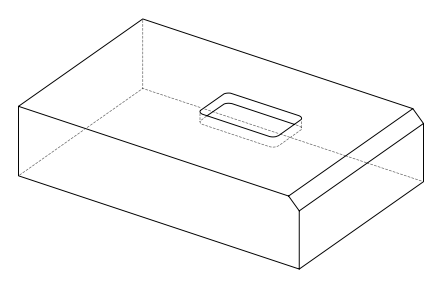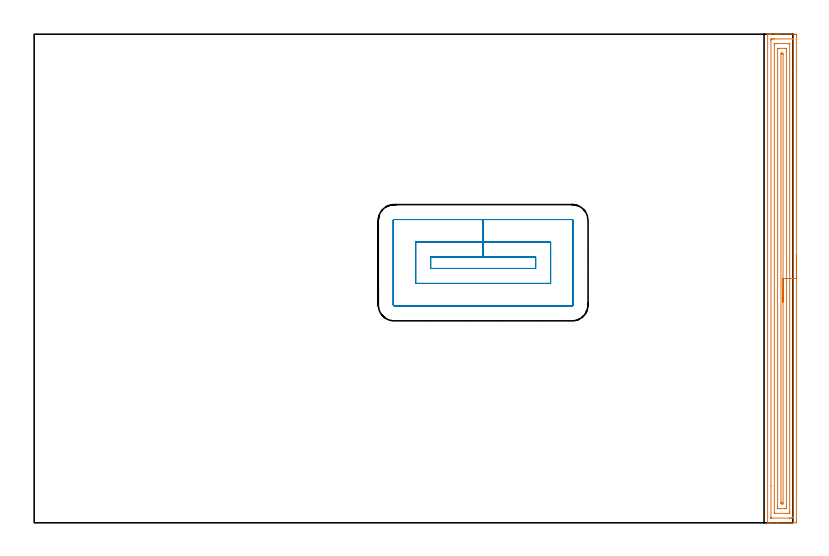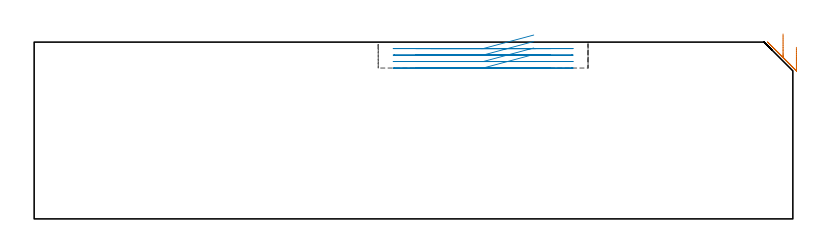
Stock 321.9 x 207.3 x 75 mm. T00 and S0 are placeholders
(PLAN: 2 operations, 1 tool changes, 12.8 min)
(1 AREA_MILL | FG_CHAMFER_SURFACE | UGT0205_001 | 8.5 min | 15428 mm3)
(2 MILL_RECTANGULAR_POCKET | POCKET_RECTANGULAR_STRAIGHT | UGT0201_108 | Follow Part, ap 3.175, ae 75% | 4.29 min | 47839 mm3)
(TOOL UGT0205_001 | Chamfer Mill 20 x 3 x 45 deg. | D20 FL50 Z2)
(TOOL UGT0201_108 | End Mill 12.7 mm | D12.7 FL12 Z2)
(OP 1 AREA_MILL)
G17 G21 G94 G90
T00 M6
G54
G17 G0 G90 X323.4 Y113.65 S1061 M3
G43 Z85. H0
Z72.8
G94 G1 Y113.612 Z71.928 F250.
Y113.498 Z71.064
Y113.309 Z70.212
Y113.047 Z69.38
Y112.713 Z68.574
Y112.31 Z67.8
Y111.842 Z67.064
Y111.31 Z66.372
Y110.721 Z65.729
Y110.078 Z65.14
Y109.386 Z64.608
Y108.65 Z64.14
Y107.876 Z63.737
Y107.07 Z63.403
Y106.238 Z63.141
Y105.387 Z62.952
Y104.522 Z62.838
Y103.65 Z62.8
Y0.602
X323.395 Y0.107 Z62.803
X323.392 Y0.01 Z62.806
X323.289 Y0. Z62.908
X315.106 Z71.088
X313.657 Z72.539
X312.474 Z73.721
X311.476 Z74.723
X311.336 Y0.003 Z74.856
X311.202 Y0.01 Z74.988
X311.2 Y0.156 Z75.
Y207.144
X311.202 Y207.29 Z74.988
X311.336 Y207.297 Z74.856
X311.477 Y207.3 Z74.723
X311.861 Z74.338
X312.474 Z73.721
X314.535 Z71.662
X315.106 Z71.088
X315.698 Z70.497
X322.718 Z63.479
X323.004 Y207.296 Z63.193
X323.392 Y207.29 Z62.805
X323.396 Y207.097 Z62.802
X323.399 Y206.698 Z62.801
X323.4 Y206.295 Z62.8
Y103.65
X321.986 Z64.214
X321.985 Y2.53 Z64.215
X321.984 Y2.386 Z64.216
X321.979 Y2.021 Z64.221
X321.622 Y2.006 Z64.578
X321.249 Y2.002 Z64.951
X320.751 Y2. Z65.449
X320.371 Z65.829
X312.853 Z73.347
X312.684 Y2.002 Z73.516
X312.656 Y2.004 Z73.544
X312.629 Y2.01 Z73.571
X312.621 Y2.018 Z73.579
X312.619 Y2.039 Z73.581
X312.615 Y2.242 Z73.585
X312.614 Y15.691 Z73.586
X312.615 Y204.77 Z73.585
X312.616 Y204.914 Z73.584
X312.621 Y205.279 Z73.579
X312.978 Y205.294 Z73.222
X313.351 Y205.298 Z72.849
X313.849 Y205.3 Z72.351
X314.229 Z71.971
X321.747 Z64.453
X321.917 Y205.298 Z64.283
X321.944 Y205.296 Z64.256
X321.971 Y205.29 Z64.229
X321.979 Y205.282 Z64.221
X321.981 Y205.261 Z64.219
X321.985 Y205.058 Z64.215
X321.986 Y191.6 Z64.214
Y103.65
X320.572 Z65.628
X320.571 Y4.859 Z65.629
X320.57 Y4.171 Z65.63
X320.567 Y4.069 Z65.633
X320.565 Y4.021 Z65.635
X320.559 Y4.009 Z65.641
X320.535 Y4.004 Z65.665
X320.371 Y4.002 Z65.829
X319.661 Y4. Z66.539
X314.395 Y4.001 Z71.805
X314.229 Y4.005 Z71.971
X314.062 Y4.01 Z72.138
X314.035 Y4.02 Z72.165
X314.033 Y4.049 Z72.167
X314.03 Y4.103 Z72.17
X314.029 Y4.171 Z72.171
Y4.374
Y202.441
X314.03 Y203.129 Z72.17
X314.033 Y203.231 Z72.167
X314.035 Y203.279 Z72.165
X314.041 Y203.291 Z72.159
X314.065 Y203.296 Z72.135
X314.229 Y203.298 Z71.971
X314.939 Y203.3 Z71.261
X320.205 Y203.299 Z65.995
X320.371 Y203.295 Z65.829
X320.538 Y203.29 Z65.662
X320.565 Y203.28 Z65.635
X320.568 Y203.251 Z65.632
X320.57 Y203.197 Z65.63
X320.571 Y203.129 Z65.629
Y202.926
X320.572 Y103.65 Z65.628
X319.157 Z67.043
Y6.297
X319.155 Y6.114 Z67.045
X319.153 Y6.048 Z67.047
X319.151 Y6.016 Z67.049
X319.136 Y6.01 Z67.064
X319.033 Y6.007 Z67.167
X318.616 Y6. Z67.584
X318.572 Z67.628
X315.939 Z70.261
X315.567 Y6.003 Z70.633
X315.475 Y6.007 Z70.725
X315.454 Y6.01 Z70.746
X315.449 Y6.019 Z70.751
X315.447 Y6.051 Z70.753
X315.444 Y6.126 Z70.756
X315.443 Y6.505 Z70.757
Y6.847
Y201.003
X315.445 Y201.186 Z70.755
X315.447 Y201.252 Z70.753
X315.449 Y201.284 Z70.751
X315.464 Y201.29 Z70.736
X315.567 Y201.293 Z70.633
X315.984 Y201.3 Z70.216
X316.028 Z70.172
X318.661 Z67.539
X319.033 Y201.297 Z67.167
X319.126 Y201.293 Z67.074
X319.146 Y201.29 Z67.054
X319.151 Y201.281 Z67.049
X319.153 Y201.249 Z67.047
X319.156 Y201.174 Z67.044
X319.157 Y200.795 Z67.043
Y200.453
Y103.65
X317.743 Z68.457
Y8.632
X317.739 Y8.01 Z68.461
X317.477 Y8.005 Z68.723
X316.861 Y8.01 Z69.339
X316.857 Y8.632 Z69.343
Y8.636
Y198.668
X316.861 Y199.29 Z69.339
X317.123 Y199.295 Z69.077
X317.739 Y199.29 Z68.461
X317.743 Y198.668 Z68.457
Y103.65
Y102.778 Z68.495
Y101.914 Z68.609
Y101.062 Z68.798
Y100.23 Z69.06
Y99.424 Z69.394
Y98.65 Z69.797
Y97.914 Z70.265
Y97.222 Z70.796
Y96.579 Z71.386
Y95.99 Z72.029
Y95.459 Z72.721
Y94.99 Z73.457
Y94.587 Z74.231
Y94.253 Z75.037
Y93.991 Z75.869
Y93.802 Z76.72
Y93.688 Z77.585
Y93.65 Z78.457
G0 Z85.
M5
M2
(OP 2 MILL_RECTANGULAR_POCKET)
G17 G21 G94 G90
T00 M6
G54
G17 G0 G90 X211.959 Y112.775 S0 M3
G43 Z85. H0
Z78.
G94 G1 X190.5 Z72.25 F250.
X168.225 F500.
Y107.925
X212.775
Y112.775
X190.5
Y119.125
X161.875
Y101.575
X219.125
Y119.125
X190.5
Y128.65
X152.8
G3 X152.35 Y128.2 R0.45
G1 Y92.5
G3 X152.8 Y92.05 R0.45
G1 X228.2
G3 X228.65 Y92.5 R0.45
G1 Y128.2
G3 X228.2 Y128.65 R0.45
G1 X190.5
X189.5
G0 X211.959 Y112.775 Z75.25
G1 X190.5 Z69.5 F250.
X168.225 F500.
Y107.925
X212.775
Y112.775
X190.5
Y119.125
X161.875
Y101.575
X219.125
Y119.125
X190.5
Y128.65
X152.8
G3 X152.35 Y128.2 R0.45
G1 Y92.5
G3 X152.8 Y92.05 R0.45
G1 X228.2
G3 X228.65 Y92.5 R0.45
G1 Y128.2
G3 X228.2 Y128.65 R0.45
G1 X190.5
X189.5
G0 X211.959 Y112.775 Z72.5
G1 X190.5 Z66.75 F250.
X168.225 F500.
Y107.925
X212.775
Y112.775
X190.5
Y119.125
X161.875
Y101.575
X219.125
Y119.125
X190.5
Y128.65
X152.8
G3 X152.35 Y128.2 R0.45
G1 Y92.5
G3 X152.8 Y92.05 R0.45
G1 X228.2
G3 X228.65 Y92.5 R0.45
G1 Y128.2
G3 X228.2 Y128.65 R0.45
G1 X190.5
X189.5
G0 X211.959 Y112.775 Z69.75
G1 X190.5 Z64. F250.
X168.225 F500.
Y107.925
X212.775
Y112.775
X190.5
Y119.125
X161.875
Y101.575
X219.125
Y119.125
X190.5
Y128.65
X152.8
G3 X152.35 Y128.2 R0.45
G1 Y92.5
G3 X152.8 Y92.05 R0.45
G1 X228.2
G3 X228.65 Y92.5 R0.45
G1 Y128.2
G3 X228.2 Y128.65 R0.45
G1 X190.5
X189.5
G0 Z85.
M5
M2
